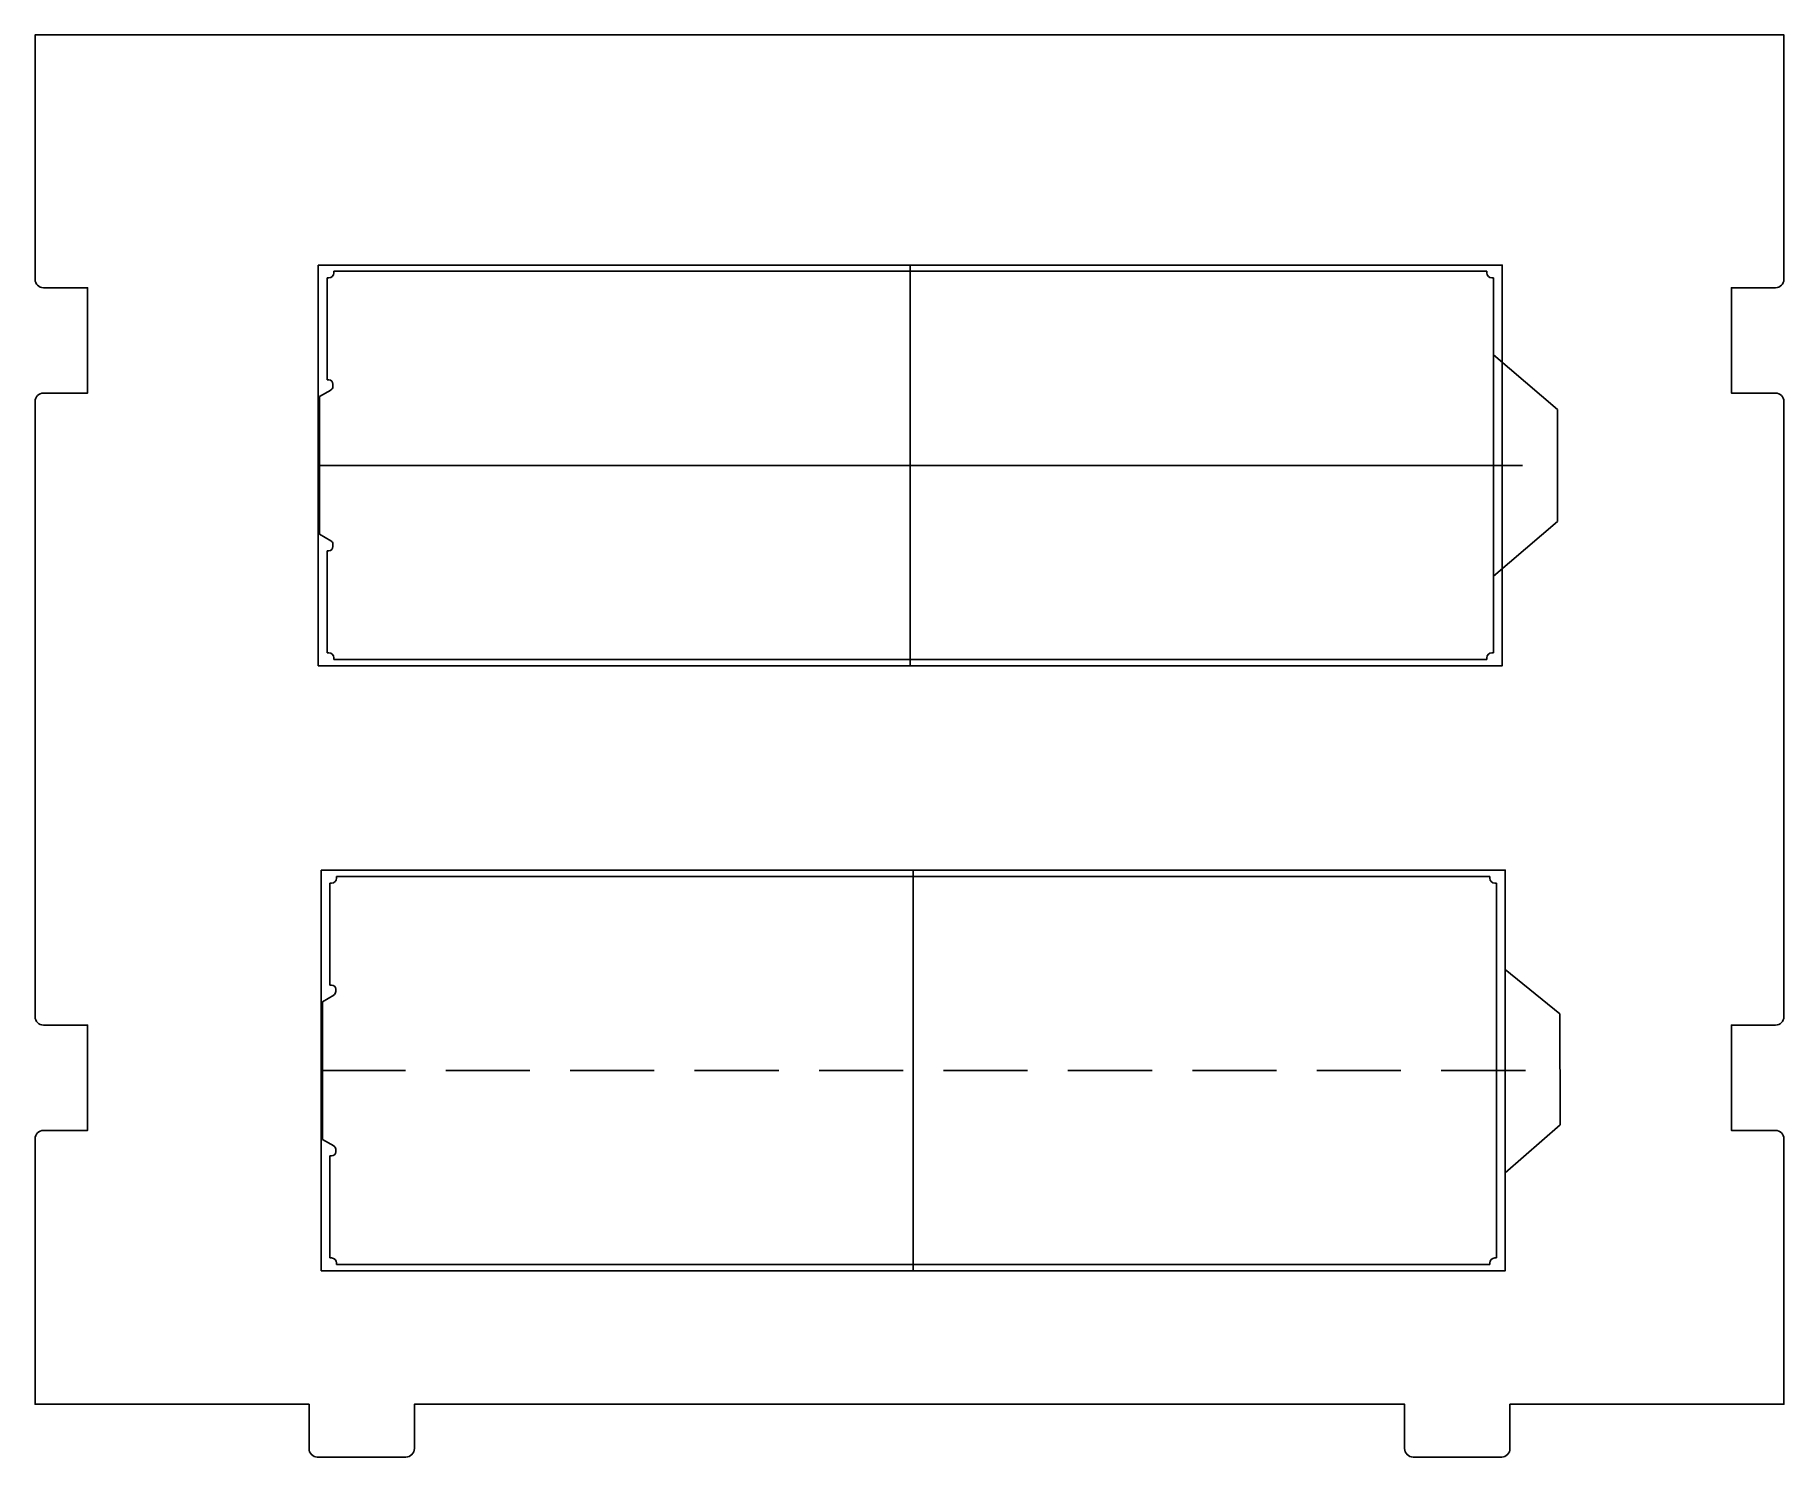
# Model space of a CAD drawing. Header units: centimetres. Extents: x 1.1 to 11.6, y 5.1 to 13.7.
import ezdxf

# ---------------------------------------------------------------- set-up
doc = ezdxf.new("R2010")
doc.units = ezdxf.units.CM
doc.linetypes.add('DASHED', pattern=[0.75, 0.5, -0.25])
doc.layers.get('0').update_dxf_attribs({"linetype": 'CONTINUOUS'})

msp = doc.modelspace()

# ---------------------------------------------------------------- linework, layer by layer
for p, q in [((2.88, 12.218), (2.88, 12.228)), ((2.88, 12.228), (9.83, 12.228)), ((9.83, 12.228), (2.88, 12.228)), ((2.88, 12.228), (2.88, 12.218)), ((6.355, 12.265), (6.355, 9.85)), ((9.83, 12.228), (9.83, 12.218)), ((9.83, 12.218), (9.83, 12.228)), ((2.84, 11.573), (2.84, 12.188)), ((2.84, 12.188), (2.85, 12.188)), ((2.85, 12.188), (2.84, 12.188)), ((2.84, 12.188), (2.84, 11.573)), ((9.86, 12.188), (9.87, 12.188)), ((9.87, 12.188), (9.86, 12.188)), ((9.87, 12.188), (9.87, 11.725)), ((9.87, 11.725), (9.87, 12.188)), ((10.255, 11.395), (9.87, 11.725)), ((9.87, 11.725), (9.87, 10.391)), ((9.87, 11.725), (10.255, 11.395)), ((2.795, 11.473), (2.862, 11.512)), ((2.862, 11.512), (2.795, 11.473)), ((2.85, 11.573), (2.84, 11.573)), ((2.84, 11.573), (2.85, 11.573)), ((2.875, 11.534), (2.875, 11.548)), ((2.875, 11.548), (2.875, 11.534)), ((2.795, 10.643), (2.795, 11.473)), ((2.795, 11.473), (2.795, 10.643)), ((10.255, 11.395), (10.255, 10.719)), ((2.787, 11.058), (9.922, 11.058)), ((10.255, 10.719), (9.87, 10.391)), ((2.862, 10.604), (2.795, 10.643)), ((2.795, 10.643), (2.862, 10.604)), ((2.84, 9.928), (2.84, 10.543)), ((2.84, 10.543), (2.85, 10.543)), ((2.85, 10.543), (2.84, 10.543)), ((2.84, 10.543), (2.84, 9.928)), ((2.875, 10.568), (2.875, 10.582)), ((2.875, 10.582), (2.875, 10.568)), ((9.87, 10.391), (9.87, 9.928)), ((9.87, 9.928), (9.87, 10.391)), ((2.85, 9.928), (2.84, 9.928)), ((2.84, 9.928), (2.85, 9.928)), ((9.87, 9.928), (9.86, 9.928)), ((9.86, 9.928), (9.87, 9.928)), ((2.88, 9.888), (2.88, 9.898)), ((2.88, 9.898), (2.88, 9.888)), ((9.83, 9.888), (2.88, 9.888)), ((2.88, 9.888), (9.83, 9.888)), ((9.83, 9.898), (9.83, 9.888)), ((9.83, 9.888), (9.83, 9.898)), ((2.857, 7.925), (2.857, 8.54)), ((2.857, 8.54), (2.867, 8.54)), ((2.867, 8.54), (2.857, 8.54)), ((2.857, 8.54), (2.857, 7.925)), ((2.897, 8.57), (2.897, 8.58)), ((2.897, 8.58), (9.847, 8.58)), ((9.847, 8.58), (2.897, 8.58)), ((2.897, 8.58), (2.897, 8.57)), ((6.372, 8.58), (6.372, 6.24)), ((9.847, 8.58), (9.847, 8.57)), ((9.847, 8.57), (9.847, 8.58)), ((9.877, 8.54), (9.887, 8.54)), ((9.887, 8.54), (9.877, 8.54)), ((9.887, 8.54), (9.887, 8.077)), ((9.887, 8.077), (9.887, 8.54)), ((9.887, 8.077), (9.887, 6.743)), ((9.94, 8.019), (10.27, 7.751)), ((2.867, 7.925), (2.857, 7.925)), ((2.857, 7.925), (2.867, 7.925)), ((2.812, 7.825), (2.88, 7.864)), ((2.88, 7.864), (2.812, 7.825)), ((2.812, 6.995), (2.812, 7.825)), ((2.812, 7.825), (2.812, 6.995)), ((2.892, 7.886), (2.892, 7.9)), ((2.892, 7.9), (2.892, 7.886)), ((10.27, 7.751), (10.272, 7.083)), ((10.272, 7.083), (9.94, 6.793)), ((2.88, 6.956), (2.812, 6.995)), ((2.812, 6.995), (2.88, 6.956)), ((2.857, 6.28), (2.857, 6.895)), ((2.857, 6.895), (2.867, 6.895)), ((2.867, 6.895), (2.857, 6.895)), ((2.857, 6.895), (2.857, 6.28)), ((2.892, 6.92), (2.892, 6.935)), ((2.892, 6.935), (2.892, 6.92)), ((9.887, 6.743), (9.887, 6.28)), ((9.887, 6.28), (9.887, 6.743)), ((2.867, 6.28), (2.857, 6.28)), ((2.857, 6.28), (2.867, 6.28)), ((2.897, 6.24), (2.897, 6.25)), ((2.897, 6.25), (2.897, 6.24)), ((9.847, 6.24), (2.897, 6.24)), ((2.897, 6.24), (9.847, 6.24)), ((9.847, 6.25), (9.847, 6.24)), ((9.847, 6.24), (9.847, 6.25)), ((9.887, 6.28), (9.877, 6.28)), ((9.877, 6.28), (9.887, 6.28))]:
    msp.add_line(p, q)
at = {"linetype": 'DASHED'}
for p, q in [((6.355, 12.228), (6.355, 9.888)), ((2.795, 11.058), (10.255, 11.058)), ((6.372, 8.618), (6.372, 6.203)), ((2.805, 7.41), (9.94, 7.41)), ((2.812, 7.41), (10.272, 7.41))]:
    msp.add_line(p, q, dxfattribs=at)
msp.add_lwpolyline([(11.62, 6.998, 0.414214), (11.57, 7.049), (11.303, 7.049), (11.303, 7.684), (11.57, 7.684, 0.414214), (11.62, 7.734), (11.62, 11.443, 0.414214), (11.57, 11.494), (11.303, 11.494), (11.303, 12.129), (11.57, 12.129, 0.414214), (11.62, 12.179), (11.62, 13.653), (1.08, 13.653), (1.08, 12.179, 0.414214), (1.13, 12.129), (1.397, 12.129), (1.397, 11.494), (1.13, 11.494, 0.414214), (1.08, 11.443), (1.08, 7.734, 0.414214), (1.13, 7.684), (1.397, 7.684), (1.397, 7.049), (1.13, 7.049, 0.414214), (1.08, 6.998), (1.08, 5.398), (2.731, 5.398), (2.731, 5.131, 0.414214), (2.781, 5.08), (3.315, 5.08, 0.414214), (3.366, 5.131), (3.366, 5.398), (9.334, 5.398), (9.334, 5.131, 0.414214), (9.385, 5.08), (9.919, 5.08, 0.414214), (9.969, 5.131), (9.969, 5.398), (11.62, 5.398)], format="xyb", close=True)
msp.add_lwpolyline([(11.62, 6.998, 0.414214), (11.57, 7.049), (11.303, 7.049), (11.303, 7.684), (11.57, 7.684, 0.414214), (11.62, 7.734), (11.62, 11.443, 0.414214), (11.57, 11.494), (11.303, 11.494), (11.303, 12.129), (11.57, 12.129, 0.414214), (11.62, 12.179), (11.62, 13.653), (1.08, 13.653), (1.08, 12.179, 0.414214), (1.13, 12.129), (1.397, 12.129), (1.397, 11.494), (1.13, 11.494, 0.414214), (1.08, 11.443), (1.08, 7.734, 0.414214), (1.13, 7.684), (1.397, 7.684), (1.397, 7.049), (1.13, 7.049, 0.414214), (1.08, 6.998), (1.08, 5.398), (2.731, 5.398), (2.731, 5.131, 0.414214), (2.781, 5.08), (3.315, 5.08, 0.414214), (3.366, 5.131), (3.366, 5.398), (9.334, 5.398), (9.334, 5.131, 0.414214), (9.385, 5.08), (9.919, 5.08, 0.414214), (9.969, 5.131), (9.969, 5.398), (11.62, 5.398)], format="xyb", close=True)
for points in [[(2.787, 12.265), (9.922, 12.265), (9.922, 9.85), (2.787, 9.85)], [(2.805, 8.618), (9.94, 8.618), (9.94, 6.203), (2.805, 6.203)]]:
    msp.add_lwpolyline(points, close=True)
for centre, radius, start, end in [((2.85, 12.218), 0.03, -90, 0), ((2.85, 12.218), 0.03, -90, 0), ((9.86, 12.218), 0.03, 180, 270), ((9.86, 12.218), 0.03, 180, 270), ((2.85, 11.548), 0.025, 0, 90), ((2.85, 11.548), 0.025, 0, 90), ((2.85, 11.534), 0.025, -60, 0), ((2.85, 11.534), 0.025, -60, 0), ((2.85, 10.568), 0.025, -90, 0), ((2.85, 10.568), 0.025, -90, 0), ((2.85, 10.582), 0.025, 0, 60), ((2.85, 10.582), 0.025, 0, 60), ((2.85, 9.898), 0.03, 0, 90), ((2.85, 9.898), 0.03, 0, 90), ((9.86, 9.898), 0.03, 90, 180), ((9.86, 9.898), 0.03, 90, 180), ((2.867, 8.57), 0.03, -90, 0), ((2.867, 8.57), 0.03, -90, 0), ((9.877, 8.57), 0.03, 180, 270), ((9.877, 8.57), 0.03, 180, 270), ((2.867, 7.9), 0.025, 0, 90), ((2.867, 7.9), 0.025, 0, 90), ((2.867, 7.886), 0.025, -60, 0), ((2.867, 7.886), 0.025, -60, 0), ((2.867, 6.92), 0.025, -90, 0), ((2.867, 6.92), 0.025, -90, 0), ((2.867, 6.935), 0.025, 0, 60), ((2.867, 6.935), 0.025, 0, 60), ((2.867, 6.25), 0.03, 0, 90), ((2.867, 6.25), 0.03, 0, 90), ((9.877, 6.25), 0.03, 90, 180), ((9.877, 6.25), 0.03, 90, 180)]:
    msp.add_arc(centre, radius, start, end)

doc.saveas('drawing.dxf')
